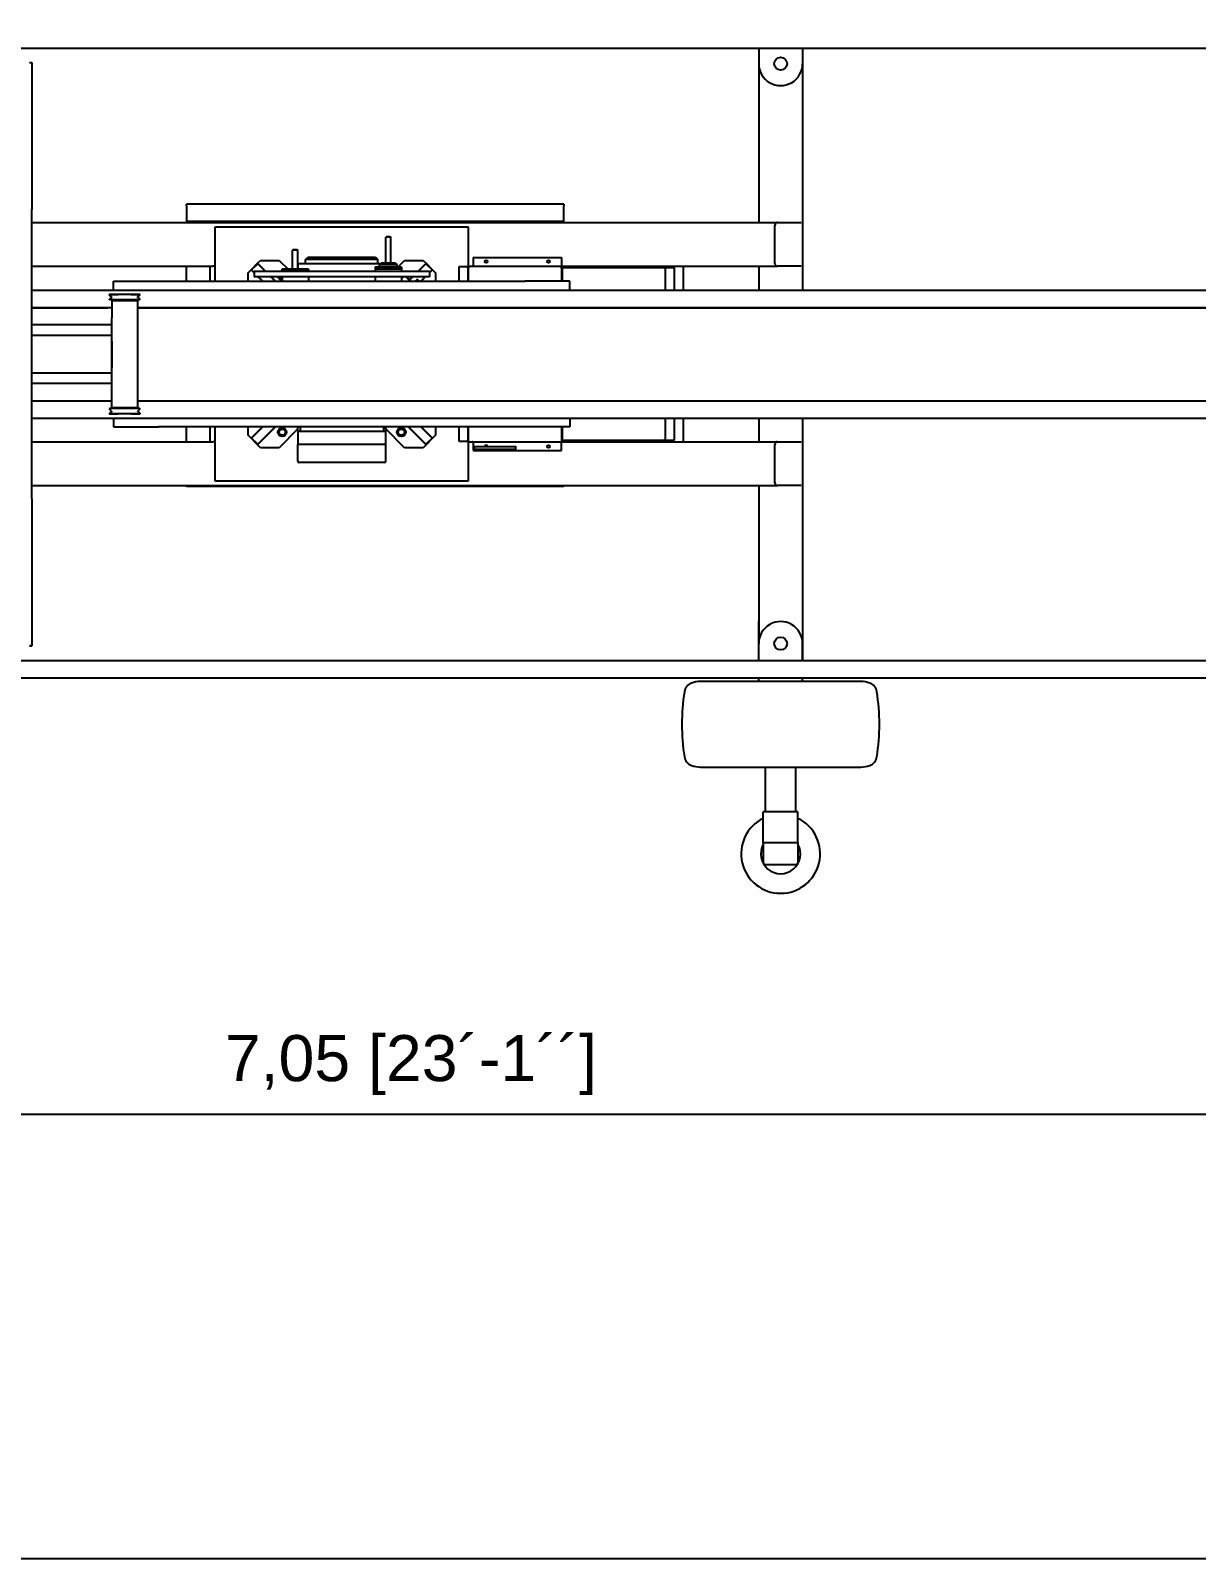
# Model space of a CAD drawing. Header units: inches. Extents: x 19 to 24202, y 17 to 31220.
# Drawn here: x 18870 to 21526, y 17 to 3500 of the extents above; entities that cross this region are included whole.
import ezdxf

# ---------------------------------------------------------------- set-up
doc = ezdxf.new("R2010")
doc.units = ezdxf.units.IN
doc.header["$MEASUREMENT"] = 0
doc.layers.add('AM_5', color=3, linetype='Continuous', lineweight=25)
doc.styles.add('Aktuální-ISO', font='arial.ttf')
doc.styles.get("Standard").update_dxf_attribs({"font": 'arial.ttf'})
doc.dimstyles.new('AM_ISO$0', dxfattribs={"dimtxt": 3.5, "dimasz": 3.5, "dimexe": 1, "dimexo": 1, "dimgap": 1.5, "dimtad": 1, "dimdsep": 46, "dimtxsty": 'Standard', "dimcen": 0, "dimclrd": 256, "dimclre": 256, "dimclrt": 2, "dimadec": 0, "dimazin": 2, "dimtp": 0.1, "dimtm": 0.1, "dimtfac": 0.71, "dimtdec": 3, "dimtmove": 0, "dimatfit": 3, "dimfxl": 1, "dimlwd": -1, "dimlwe": -1, "dimarcsym": 1})

# ---------------------------------------------------------------- blocks, each defined once
blk = doc.blocks.new('*D27')
at = {"layer": 'AM_5', "linetype": 'ByBlock', "transparency": 16777216}
for p, q in [((16234, 2749.3), (16234, 1028.2)), ((23238.9, 2603.2), (23238.9, 1028.2)), ((23133.9, 1029.2), (16339, 1029.2))]:
    blk.add_line(p, q, dxfattribs=at)
at = {"layer": 'AM_5', "transparency": 16777216}
for points in [[(16339, 1046.7), (16339, 1011.7), (16234, 1029.2)], [(23133.9, 1046.7), (23133.9, 1011.7), (23238.9, 1029.2)]]:
    blk.add_solid(points, dxfattribs=at)
at = {"layer": 'Defpoints', "color": 0, "transparency": 16777216}
for p in [(16234, 2750.3), (23238.9, 2604.2), (16234, 1029.2)]:
    blk.add_point(p, dxfattribs=at)
at = {"layer": 'AM_5', "color": 2, "transparency": 16777216, "insert": (19736.4, 1141.5), "char_height": 105, "attachment_point": 5, "style": 'Aktuální-ISO'}
blk.add_mtext('7,05 [23´-1´´]', dxfattribs=at)

msp = doc.modelspace()

# ---------------------------------------------------------------- linework, layer by layer
at = {"color": 253}
for p, q in [((18558.865, 3460.016), (23078.865, 3460.016)), ((20528.865, 3460.016), (20528.865, 3424.593)), ((20628.865, 3460.016), (20628.865, 3374.497)), ((18867.223, 3427.098), (18872.223, 3427.097)), ((18872.223, 3427.097), (18872.223, 3091.878)), ((20528.865, 3424.498), (20528.865, 3062.593)), ((20628.865, 3374.497), (20628.865, 3059.593)), ((20084.865, 3104.593), (19224.865, 3104.593)), ((19224.865, 3100.593), (19224.865, 3104.593)), ((19224.865, 3100.593), (19224.865, 3066.593)), ((20084.865, 3104.593), (20084.865, 3100.593)), ((20084.865, 3066.593), (20084.865, 3100.593)), ((18872.223, 3087.098), (18872.223, 3091.878)), ((18872.223, 2437.098), (18872.223, 3087.098)), ((19224.865, 3066.593), (19224.865, 3064.593)), ((20084.865, 3064.593), (20084.865, 3066.593)), ((18872.223, 3062.593), (20571.865, 3062.593)), ((20084.865, 3064.593), (19224.865, 3064.593)), ((19224.865, 3064.593), (19224.865, 3062.593)), ((19867.865, 3051.593), (19289.865, 3051.593)), ((19289.865, 3051.593), (19289.865, 2928.693)), ((19680.431, 3030.693), (19678.931, 3029.193)), ((19680.431, 3030.693), (19689.431, 3030.693)), ((19689.431, 3030.693), (19690.931, 3029.193)), ((19867.865, 2962.593), (19867.865, 3051.593)), ((20084.865, 3062.593), (20084.865, 3064.593)), ((20565.865, 2968.593), (20565.865, 3056.593)), ((20571.865, 3062.593), (20625.865, 3062.593)), ((20628.865, 3059.593), (20628.865, 2965.593)), ((19468.299, 3000.693), (19466.799, 2999.193)), ((19478.799, 2999.193), (19466.799, 2999.193)), ((19466.799, 2955.693), (19466.799, 2999.193)), ((19468.299, 3000.693), (19477.299, 3000.693)), ((19477.299, 3000.693), (19478.799, 2999.193)), ((19478.799, 2955.693), (19478.799, 2999.193)), ((19690.931, 3029.193), (19678.931, 3029.193)), ((19678.931, 2971.693), (19678.931, 3029.193)), ((19690.931, 2971.693), (19690.931, 3029.193)), ((18872.223, 2962.593), (19278.865, 2962.593)), ((19224.865, 2928.693), (19224.865, 2962.593)), ((19278.865, 2962.593), (19284.865, 2962.593)), ((19278.865, 2928.693), (19278.865, 2962.593)), ((19289.865, 2962.593), (19284.865, 2962.593)), ((19372.037, 2954.572), (19386.886, 2969.421)), ((19373.097, 2954.219), (19387.239, 2968.361)), ((19386.886, 2969.421), (19393.603, 2976.139)), ((19386.886, 2969.421), (19405.615, 2950.693)), ((19404.907, 2950.693), (19387.239, 2968.361)), ((19393.603, 2976.139), (19436.03, 2976.139)), ((19436.03, 2976.139), (19456.476, 2955.693)), ((19478.865, 2968.693), (19667.931, 2968.693)), ((19478.865, 2968.693), (19478.865, 2955.693)), ((19502.365, 2983.693), (19496.365, 2977.693)), ((19661.365, 2977.693), (19496.365, 2977.693)), ((19496.365, 2968.693), (19496.365, 2977.693)), ((19502.365, 2983.693), (19655.365, 2983.693)), ((19655.365, 2983.693), (19661.365, 2977.693)), ((19661.365, 2968.693), (19661.365, 2977.693)), ((19669.931, 2970.693), (19664.931, 2965.693)), ((19704.931, 2965.693), (19664.931, 2965.693)), ((19664.931, 2960.693), (19664.931, 2965.693)), ((19669.931, 2970.693), (19699.931, 2970.693)), ((19699.931, 2970.693), (19704.931, 2965.693)), ((19704.931, 2960.693), (19704.931, 2965.693)), ((19706.255, 2960.693), (19721.701, 2976.139)), ((19721.701, 2976.139), (19764.127, 2976.139)), ((19752.116, 2950.693), (19770.845, 2969.421)), ((19752.823, 2950.693), (19770.491, 2968.361)), ((19764.127, 2976.139), (19770.845, 2969.421)), ((19770.491, 2968.361), (19784.633, 2954.219)), ((19770.845, 2969.421), (19785.694, 2954.572)), ((19845.865, 2961.093), (19845.865, 2928.693)), ((19863.865, 2961.093), (19845.865, 2961.093)), ((19865.865, 2961.093), (19863.865, 2961.093)), ((19865.865, 2959.093), (19865.865, 2961.093)), ((19867.865, 2961.093), (19865.865, 2961.093)), ((19867.865, 2962.593), (20079.865, 2962.593)), ((19867.865, 2962.593), (19867.865, 2958.593)), ((19877.865, 2982.593), (19877.865, 2964.593)), ((19877.865, 2982.593), (20079.865, 2982.593)), ((20079.865, 2982.593), (20079.865, 2964.593)), ((20079.865, 2964.593), (20079.865, 2962.593)), ((20079.865, 2962.593), (20571.865, 2962.593)), ((20079.865, 2958.593), (20079.865, 2962.593)), ((20356.865, 2962.593), (20356.865, 2907.685)), ((20528.865, 2962.593), (20528.865, 2907.685)), ((20625.865, 2962.593), (20571.865, 2962.593)), ((20628.865, 2965.593), (20628.865, 2907.685)), ((19058.865, 2928.693), (19161.141, 2928.693)), ((19058.865, 2908.693), (19058.865, 2928.693)), ((19161.141, 2928.693), (19996.59, 2928.693)), ((19365.319, 2947.855), (19372.037, 2954.572)), ((19365.319, 2928.693), (19365.319, 2947.855)), ((19378.865, 2947.743), (19372.037, 2954.572)), ((19378.865, 2948.45), (19373.097, 2954.219)), ((19778.865, 2950.693), (19378.865, 2950.693)), ((19378.865, 2950.693), (19378.865, 2938.693)), ((19778.865, 2938.693), (19378.865, 2938.693)), ((19397.916, 2928.693), (19387.916, 2938.693)), ((19398.623, 2928.693), (19388.623, 2938.693)), ((19426.907, 2928.693), (19416.907, 2938.693)), ((19417.615, 2938.693), (19427.615, 2928.693)), ((19502.799, 2955.693), (19442.799, 2955.693)), ((19442.799, 2955.693), (19442.799, 2950.693)), ((19442.799, 2955.693), (19502.799, 2955.693)), ((19442.799, 2950.693), (19442.799, 2955.693)), ((19442.799, 2938.693), (19442.799, 2928.693)), ((19502.799, 2955.693), (19502.799, 2950.693)), ((19502.799, 2950.693), (19502.799, 2955.693)), ((19502.799, 2938.693), (19502.799, 2928.693)), ((19714.931, 2960.693), (19654.931, 2960.693)), ((19654.931, 2960.693), (19654.931, 2955.693)), ((19714.931, 2955.693), (19654.931, 2955.693)), ((19654.931, 2955.693), (19654.931, 2950.693)), ((19714.931, 2955.693), (19654.931, 2955.693)), ((19654.931, 2938.693), (19654.931, 2928.693)), ((19714.931, 2960.693), (19714.931, 2955.693)), ((19714.931, 2955.693), (19714.931, 2950.693)), ((19714.931, 2938.693), (19714.931, 2928.693)), ((19719.61, 2938.693), (19714.931, 2934.014)), ((19734.499, 2928.693), (19724.499, 2938.693)), ((19734.499, 2928.693), (19724.499, 2938.693)), ((19737.327, 2928.693), (19727.327, 2938.693)), ((19733.722, 2932.298), (19740.116, 2938.693)), ((19734.075, 2931.945), (19740.823, 2938.693)), ((19749.632, 2931.945), (19746.38, 2928.693)), ((19755.712, 2928.693), (19752.46, 2931.945)), ((19759.107, 2928.693), (19769.107, 2938.693)), ((19769.815, 2938.693), (19759.815, 2928.693)), ((19785.694, 2954.572), (19778.865, 2947.743)), ((19778.865, 2948.45), (19784.633, 2954.219)), ((19778.865, 2950.693), (19778.865, 2938.693)), ((19785.694, 2954.572), (19792.412, 2947.855)), ((19792.412, 2947.855), (19792.412, 2928.693)), ((19865.865, 2959.093), (19865.865, 2928.693)), ((19867.865, 2928.693), (19867.865, 2958.593)), ((20098.865, 2928.693), (19996.59, 2928.693)), ((20081.865, 2959.093), (20079.865, 2959.093)), ((20079.865, 2958.593), (20079.865, 2928.693)), ((20083.865, 2959.093), (20081.865, 2959.093)), ((20081.865, 2928.693), (20081.865, 2959.093)), ((20312.865, 2959.093), (20083.865, 2959.093)), ((20098.865, 2908.693), (20098.865, 2928.693)), ((20312.865, 2959.093), (20316.865, 2959.093)), ((20318.865, 2959.093), (20316.865, 2959.093)), ((20316.865, 2907.685), (20316.865, 2959.093)), ((20336.865, 2959.093), (20318.865, 2959.093)), ((20336.865, 2907.685), (20336.865, 2959.093)), ((19045.058, 2907.685), (18872.223, 2907.685)), ((22886.73, 2907.685), (19045.058, 2907.685)), ((19049.558, 2896.601), (19049.558, 2898.101)), ((19054.058, 2892.601), (19049.558, 2896.601)), ((19054.058, 2891.601), (19049.558, 2887.601)), ((19054.558, 2891.601), (19054.558, 2892.6)), ((19075.057, 2898.1), (19075.057, 2898.099)), ((19093.059, 2898.1), (19093.059, 2898.099)), ((19113.558, 2891.601), (19113.558, 2892.6)), ((19114.058, 2892.601), (19118.558, 2896.601)), ((19114.058, 2891.601), (19118.558, 2887.601)), ((19118.558, 2896.601), (19118.558, 2898.101)), ((19055.058, 2868.088), (18872.223, 2868.088)), ((19045.058, 2868.088), (18872.223, 2868.088)), ((18872.223, 2867.992), (19045.058, 2867.992)), ((19049.558, 2886.101), (19049.558, 2887.601)), ((19055.058, 2884.102), (19055.058, 2845.099)), ((19055.058, 2884.102), (19055.058, 2884.099)), ((19071.558, 2884.102), (19055.058, 2884.102)), ((19113.058, 2884.099), (19055.058, 2884.099)), ((19113.058, 2884.102), (19096.558, 2884.102)), ((19113.058, 2884.102), (19113.058, 2884.099)), ((19113.058, 2884.096), (19113.058, 2640.096)), ((23238.865, 2868.088), (19113.058, 2868.088)), ((23238.865, 2868.088), (19113.058, 2868.088)), ((19113.058, 2867.992), (23238.865, 2867.992)), ((19118.558, 2886.101), (19118.558, 2887.601)), ((19055.058, 2829.095), (18872.223, 2829.095)), ((19055.058, 2845.096), (19055.058, 2845.099)), ((19055.058, 2640.096), (19055.058, 2845.096)), ((19055.058, 2805.095), (18872.223, 2805.095)), ((19055.058, 2792.096), (19055.058, 2732.096)), ((19055.058, 2719.095), (18872.223, 2719.095)), ((19055.058, 2695.095), (18872.223, 2695.095)), ((18872.223, 2656.192), (19055.058, 2656.192)), ((18872.223, 2656.192), (19055.058, 2656.192)), ((18872.223, 2656.096), (19055.058, 2656.096)), ((19113.058, 2656.192), (23238.865, 2656.192)), ((19113.058, 2656.192), (23238.865, 2656.192)), ((19113.058, 2656.096), (23238.865, 2656.096)), ((18872.223, 2616.493), (20098.865, 2616.493)), ((19049.558, 2638.095), (19049.558, 2636.595)), ((19054.058, 2632.595), (19049.558, 2636.595)), ((19054.058, 2631.595), (19049.558, 2627.595)), ((19049.558, 2627.595), (19049.558, 2626.095)), ((19054.558, 2632.595), (19054.558, 2631.595)), ((19055.058, 2640.093), (19055.058, 2640.096)), ((19113.058, 2640.096), (19055.058, 2640.096)), ((19071.558, 2640.093), (19055.058, 2640.093)), ((19058.865, 2616.493), (19058.865, 2596.493)), ((19075.057, 2626.096), (19075.057, 2626.096)), ((19093.059, 2626.096), (19093.059, 2626.096)), ((19113.058, 2640.093), (19096.558, 2640.093)), ((19113.058, 2640.093), (19113.058, 2640.096)), ((19113.558, 2632.595), (19113.558, 2631.595)), ((19114.058, 2632.595), (19118.558, 2636.595)), ((19114.058, 2631.595), (19118.558, 2627.595)), ((19118.558, 2638.095), (19118.558, 2636.595)), ((19118.558, 2627.595), (19118.558, 2626.095)), ((20098.865, 2616.493), (20098.865, 2596.493)), ((20098.865, 2616.493), (22873.709, 2616.493)), ((20316.865, 2566.093), (20316.865, 2616.493)), ((20336.865, 2566.093), (20336.865, 2616.493)), ((20356.865, 2616.493), (20356.865, 2562.593)), ((20528.865, 2616.493), (20528.865, 2562.593)), ((20628.865, 2616.493), (20628.865, 2559.593)), ((19058.865, 2596.493), (19161.141, 2596.493)), ((19996.59, 2596.493), (19161.141, 2596.493)), ((19224.865, 2562.593), (19224.865, 2596.493)), ((19278.865, 2562.593), (19278.865, 2596.493)), ((19289.865, 2596.493), (19289.865, 2473.593)), ((19365.319, 2577.331), (19365.319, 2596.493)), ((19372.037, 2570.613), (19397.916, 2596.493)), ((19398.623, 2596.493), (19373.097, 2570.967)), ((19427.615, 2596.493), (19386.886, 2555.764)), ((19426.907, 2596.493), (19387.239, 2556.825)), ((19478.865, 2591.882), (19436.03, 2549.046)), ((19478.865, 2586.493), (19478.865, 2596.493)), ((19478.865, 2586.493), (19478.865, 2556.493)), ((19478.865, 2586.493), (19678.865, 2586.493)), ((19483.865, 2596.493), (19483.865, 2586.493)), ((19673.865, 2596.493), (19673.865, 2586.493)), ((19678.865, 2592.593), (19673.865, 2592.593)), ((19678.865, 2592.593), (19678.865, 2596.493)), ((19678.865, 2592.593), (19678.865, 2586.493)), ((19721.701, 2549.046), (19678.865, 2591.882)), ((19678.865, 2556.493), (19678.865, 2586.493)), ((19770.845, 2555.764), (19730.116, 2596.493)), ((19730.823, 2596.493), (19770.491, 2556.825)), ((19759.107, 2596.493), (19784.633, 2570.967)), ((19759.815, 2596.493), (19785.694, 2570.613)), ((19792.412, 2596.493), (19792.412, 2577.331)), ((19845.865, 2596.493), (19845.865, 2564.093)), ((19865.865, 2596.493), (19865.865, 2566.093)), ((19867.865, 2566.593), (19867.865, 2596.493)), ((20098.865, 2596.493), (19996.59, 2596.493)), ((20079.865, 2596.493), (20079.865, 2566.593)), ((20081.865, 2566.093), (20081.865, 2596.493)), ((18872.223, 2562.593), (19278.865, 2562.593)), ((19278.865, 2562.593), (19284.865, 2562.593)), ((19289.865, 2562.593), (19284.865, 2562.593)), ((19372.037, 2570.613), (19365.319, 2577.331)), ((19386.886, 2555.764), (19372.037, 2570.613)), ((19387.239, 2556.825), (19373.097, 2570.967)), ((19393.603, 2549.046), (19386.886, 2555.764)), ((19436.03, 2549.046), (19393.603, 2549.046)), ((19678.865, 2556.493), (19478.865, 2556.493)), ((19678.865, 2556.493), (19478.865, 2556.493)), ((19478.865, 2518.493), (19478.865, 2556.493)), ((19678.865, 2518.493), (19678.865, 2556.493)), ((19764.127, 2549.046), (19721.701, 2549.046)), ((19770.845, 2555.764), (19764.127, 2549.046)), ((19784.633, 2570.967), (19770.491, 2556.825)), ((19785.694, 2570.613), (19770.845, 2555.764)), ((19792.412, 2577.331), (19785.694, 2570.613)), ((19845.865, 2564.093), (19863.865, 2564.093)), ((19863.865, 2564.093), (19865.865, 2564.093)), ((19865.865, 2564.093), (19865.865, 2566.093)), ((19865.865, 2564.093), (19867.865, 2564.093)), ((19867.865, 2562.593), (19867.865, 2566.593)), ((19867.865, 2473.593), (19867.865, 2562.593)), ((19867.865, 2562.593), (20079.865, 2562.593)), ((19877.865, 2560.593), (19877.865, 2542.593)), ((19881.791, 2551.743), (19975.001, 2551.743)), ((19975.001, 2545.243), (19881.791, 2545.243)), ((20079.865, 2566.593), (20079.865, 2562.593)), ((20079.865, 2566.093), (20081.865, 2566.093)), ((20079.865, 2562.593), (20571.865, 2562.593)), ((20079.865, 2560.593), (20079.865, 2562.593)), ((20079.865, 2542.593), (20079.865, 2560.593)), ((20081.865, 2566.093), (20083.865, 2566.093)), ((20083.865, 2566.093), (20312.865, 2566.093)), ((20316.865, 2566.093), (20312.865, 2566.093)), ((20316.865, 2566.093), (20318.865, 2566.093)), ((20318.865, 2566.093), (20336.865, 2566.093)), ((20565.865, 2468.593), (20565.865, 2556.593)), ((20571.865, 2562.593), (20625.865, 2562.593)), ((20628.865, 2559.593), (20628.865, 2465.593)), ((19675.865, 2515.493), (19481.865, 2515.493)), ((19877.865, 2542.593), (20079.865, 2542.593)), ((19289.865, 2473.593), (19867.865, 2473.593)), ((18872.223, 2462.593), (20571.865, 2462.593)), ((19224.865, 2462.593), (19224.865, 2460.593)), ((20084.865, 2460.593), (19224.865, 2460.593)), ((20084.865, 2460.593), (20084.865, 2462.593)), ((20528.865, 2462.593), (20528.865, 2103.454)), ((20625.865, 2462.593), (20571.865, 2462.593)), ((20628.865, 2465.593), (20628.865, 2064.016)), ((18872.223, 2432.317), (18872.223, 2437.098)), ((18872.223, 2432.317), (18872.223, 2097.097)), ((20528.858, 2064.016), (20528.858, 2152.591)), ((18872.223, 2097.097), (18867.223, 2097.098)), ((18867.223, 2097.096), (18872.223, 2097.097)), ((18872.223, 2097.097), (18872.223, 2097.097)), ((20628.858, 2064.016), (20628.858, 2102.494)), ((18558.865, 2064.016), (23078.865, 2064.016)), ((18558.865, 2024.016), (23078.865, 2024.016)), ((20528.858, 2016.149), (20528.858, 2024.016)), ((20628.858, 2016.149), (20628.858, 2024.016)), ((20761.452, 2016.149), (20396.295, 2016.149)), ((20396.295, 1821.03), (20761.452, 1821.029)), ((20544.573, 1719.089), (20544.574, 1821.03)), ((20613.173, 1719.089), (20613.174, 1821.029)), ((20618.373, 1719.089), (20539.373, 1719.089)), ((20539.373, 1648.089), (20539.373, 1719.089)), ((20618.373, 1648.089), (20618.373, 1719.089)), ((20560.563, 1648.089), (20539.373, 1648.089)), ((20539.373, 1648.089), (20539.373, 1602.589)), ((20618.373, 1648.089), (20539.373, 1648.089)), ((20618.373, 1648.089), (20597.183, 1648.089)), ((20618.373, 1648.089), (20618.373, 1602.589)), ((20543.873, 1598.089), (20539.373, 1602.589)), ((20613.873, 1598.089), (20618.373, 1602.589)), ((20544.885, 1598.089), (20543.873, 1598.089)), ((20551.122, 1598.089), (20544.885, 1598.089)), ((20578.873, 1598.089), (20551.122, 1598.089)), ((20606.624, 1598.089), (20578.873, 1598.089)), ((20612.861, 1598.089), (20606.624, 1598.089)), ((20613.873, 1598.089), (20612.861, 1598.089))]:
    msp.add_line(p, q, dxfattribs=at)
msp.add_lwpolyline([(24182.836, 16.724), (24182.836, 6316.724), (15272.836, 6316.724), (15272.836, 16.724)], close=True)
for centre, radius in [((20578.865, 3424.498), 14.531), ((19907.865, 2973.593), 3), ((20049.865, 2973.593), 3), ((19443.101, 2584.402), 10), ((19443.101, 2584.402), 6.918), ((19714.63, 2584.402), 10), ((19714.63, 2584.402), 6.918), ((20049.865, 2551.593), 3), ((20578.858, 2102.59), 14.531)]:
    msp.add_circle(centre, radius, dxfattribs=at)
for centre, radius, start, end in [((20578.865, 3424.498), 50, 179.890648, 0), ((20571.865, 3056.593), 6, 90, 180), ((19677.931, 2971.693), 1, 270, 0), ((19691.931, 2971.693), 1, 180, 270), ((19875.865, 2964.593), 2, 270, 0), ((20571.865, 2968.593), 6, 180, 270), ((19443.101, 2940.784), 10, 192.069081, 268.272183), ((19443.101, 2940.784), 6.918, 197.593615, 267.50184), ((19443.101, 2940.784), 10, 91.727817, 97.731616), ((19714.63, 2940.784), 10, 82.268384, 88.272183), ((19751.046, 2930.53), 2, 45, 135), ((19875.865, 2560.593), 2, 0, 90), ((19907.865, 2551.593), 3, 2.865984, 177.134016), ((20571.865, 2556.593), 6, 90, 180), ((19481.865, 2518.493), 3, 180, 270), ((19675.865, 2518.493), 3, 270, 0), ((20571.865, 2468.593), 6, 180, 270), ((20578.858, 2102.59), 50, 359.890648, 180), ((20834.186, 1918.589), 480.313, 171.100443, 188.899348), ((20384.355, 1989.027), 25, 110.159114, 171.100443), ((20396.295, 1956.503), 59.646, 89.999896, 110.159114), ((20761.452, 1956.502), 59.646, 69.840678, 89.999896), ((20773.393, 1989.026), 25, 8.899348, 69.840678), ((20323.561, 1918.59), 480.313, 351.100443, 8.899348), ((20384.355, 1848.152), 25, 188.899348, 249.840678), ((20396.295, 1880.676), 59.646, 249.840678, 269.999896), ((20761.452, 1880.676), 59.646, 269.999896, 290.159114), ((20773.392, 1848.152), 25, 290.159114, 351.100443), ((20578.873, 1623.089), 90, 116.032905, 63.966886), ((20578.873, 1623.089), 45.215, 150.879183, 29.120609)]:
    msp.add_arc(centre, radius, start, end, dxfattribs=at)
at = {"color": 253, "extrusion": (0, 0, -1)}
for centre, major_axis, start_param, end_param in [((19084.058, 2898.101), (34.5, 0), 5.16218583, 10.54577742), ((19084.058, 2898.101), (21, 0), 5.50799193, 10.19997133), ((19084.058, 2898.101), (-15, 0), 3.14159623, 6.28318888), ((19084.058, 2886.101), (34.5, 0), 6.28318464, 9.4247773)]:
    msp.add_ellipse(centre, major_axis=major_axis, ratio=0.00007369, start_param=start_param, end_param=end_param, dxfattribs=at)
at = {"color": 253}
for centre, major_axis, ratio, start_param, end_param in [((19084.058, 2626.095), (34.5, 0), 0.00007369, 5.16218583, 10.54577742), ((19084.058, 2638.095), (34.5, 0), 0.00007369, 6.28318464, 9.4247773), ((19084.058, 2626.095), (21, 0), 0.00007369, 5.50799193, 10.19997133), ((19084.058, 2626.095), (-15, 0), 0.00007369, 3.14159623, 6.28318888), ((19881.791, 2548.493), (0, -3.25), 0.36313725, 3.14159265, 6.28318531), ((19975.001, 2548.493), (0, 3.25), 0.23584906, 3.14159265, 6.28318531)]:
    msp.add_ellipse(centre, major_axis=major_axis, ratio=ratio, start_param=start_param, end_param=end_param, dxfattribs=at)

# ---------------------------------------------------------------- dimensions: what is measured, and where the dimension line sits
at = {"layer": 'AM_5'}
dim = msp.add_linear_dim(base=(16233.973, 1029.199), p1=(23238.865, 2604.194), p2=(16233.973, 2750.299), text='7,05 [23´-1´´]', dimstyle='AM_ISO$0', override={"dimtxt": 105, "dimasz": 105, "dimgap": 45, "dimtxsty": 'Aktuální-ISO', "dimadec": 2}, dxfattribs=at)
dim.commit()
dim.dimension.update_dxf_attribs({"geometry": '*D27', "text_midpoint": (19736.419, 1141.489)})

doc.saveas('drawing.dxf')
